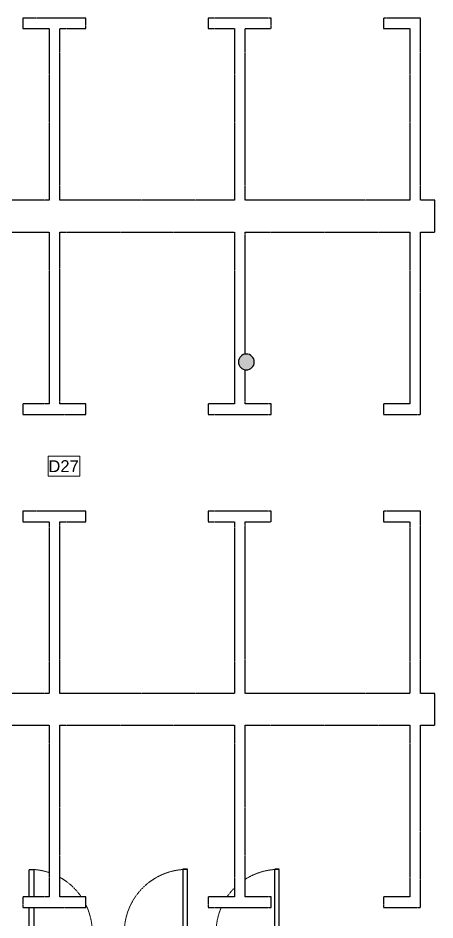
# Model space of a CAD drawing. Header units: inches. Extents: x -1176 to 1507, y -2527 to 978.
# Drawn here: x -820.3 to -663, y 101 to 441.1 of the extents above; entities that cross this region are included whole.
import ezdxf

# ---------------------------------------------------------------- set-up
doc = ezdxf.new("R2010")
doc.units = ezdxf.units.IN
doc.header["$MEASUREMENT"] = 0
doc.linetypes.add('Demolished', pattern=[0.1875, 0.125, -0.0625])
for name, color, linetype, lineweight in [('A-ANNO-KEYN', 231, 'Continuous', 9), ('A-DOOR', 31, 'Continuous', 18), ('A-DOOR-FRAM', 31, 'Continuous', 30), ('A-WALL', 113, 'Continuous', 18), ('S-COLS', 52, 'Continuous', 18)]:
    doc.layers.add(name, color=color, linetype=linetype, lineweight=lineweight)
doc.styles.add('Arial', font='arial.ttf', dxfattribs={"height": 4.5})

# ---------------------------------------------------------------- blocks, each defined once
blk = doc.blocks.new('Single Flush - D2 2_X8_-6963181-3rd Floor Demo')
at = {"layer": 'A-DOOR', "color": 250, "linetype": 'Demolished', "lineweight": 30}
for p, q in [((10.16, -2.5), (11.91, -2.5)), ((10.16, -11.93), (10.16, -2.5)), ((11.91, -2.5), (11.91, -11.93)), ((10.16, -26.31), (10.16, -15.93)), ((11.91, -15.93), (11.91, -26.31)), ((11.91, -26.31), (10.16, -26.31))]:
    blk.add_line(p, q, dxfattribs=at)
at = {"layer": 'A-DOOR', "color": 7, "linetype": 'Demolished', "lineweight": 9}
for start, end in [(179.5, 206.127), (214.4012, 240.951), (251.5369, 270)]:
    blk.add_arc((11.91, -2.5), 23.81, start, end, dxfattribs=at)
at = {"layer": 'A-DOOR-FRAM', "color": 250, "linetype": 'Demolished'}
for p, q in [((-14, 3.25), (-14, -2.5)), ((-14, 3.25), (-12, 3.25)), ((-12, 3.25), (-12, -2.5)), ((12, 3.25), (12, -2.5)), ((12, 3.25), (14, 3.25)), ((14, 3.25), (14, -2.5)), ((-14, -2.5), (-12, -2.5)), ((12, -2.5), (14, -2.5))]:
    blk.add_line(p, q, dxfattribs=at)
blk = doc.blocks.new('Single Flush - D2 2_X8_-6963182-3rd Floor Demo')
at = {"layer": 'A-DOOR', "color": 250, "linetype": 'Demolished', "lineweight": 30}
for p, q in [((10.15625, 26.3125), (10.15625, 2.5)), ((11.90625, 26.3125), (10.15625, 26.3125)), ((11.90625, 2.5), (11.90625, 26.3125)), ((10.15625, 2.5), (11.90625, 2.5))]:
    blk.add_line(p, q, dxfattribs=at)
at = {"layer": 'A-DOOR', "color": 7, "linetype": 'Demolished', "lineweight": 9}
blk.add_arc((11.90625, 2.5), 23.8125, 90, 180.5, dxfattribs=at)
at = {"layer": 'A-DOOR-FRAM', "color": 250, "linetype": 'Demolished'}
for p, q in [((-14, -3.25), (-14, 2.5)), ((-14, 2.5), (-12, 2.5)), ((-12, -3.25), (-12, 2.5)), ((12.000004, -3.25), (12.000004, 2.5)), ((12.000004, 2.5), (14.000004, 2.5)), ((14.000004, -3.25), (14.000004, 2.5)), ((-14, -3.25), (-12, -3.25)), ((12.000004, -3.25), (14.000004, -3.25))]:
    blk.add_line(p, q, dxfattribs=at)
blk = doc.blocks.new('Single Flush - D2 2_X8_-V11-3rd Floor Demo')
at = {"layer": 'A-DOOR', "color": 250, "linetype": 'Demolished', "lineweight": 30}
for p, q in [((10.15625, 26.3125), (10.15625, 2.5)), ((11.90625, 26.3125), (10.15625, 26.3125)), ((11.90625, 2.5), (11.90625, 26.3125)), ((10.15625, 2.5), (11.90625, 2.5))]:
    blk.add_line(p, q, dxfattribs=at)
at = {"layer": 'A-DOOR', "color": 7, "linetype": 'Demolished', "lineweight": 9}
for start, end in [(90, 122.8813759), (135.25, 145.5987875), (156.59131489, 180.5)]:
    blk.add_arc((11.90625, 2.5), 23.8125, start, end, dxfattribs=at)
at = {"layer": 'A-DOOR-FRAM', "color": 250, "linetype": 'Demolished'}
for p, q in [((-14, -3.25), (-14, 2.5)), ((-14, 2.5), (-12, 2.5)), ((-12, -3.25), (-12, 2.5)), ((12.000004, -3.25), (12.000004, 2.5)), ((12.000004, 2.5), (14.000004, 2.5)), ((14.000004, -3.25), (14.000004, 2.5)), ((-14, -3.25), (-12, -3.25)), ((12.000004, -3.25), (14.000004, -3.25))]:
    blk.add_line(p, q, dxfattribs=at)
blk = doc.blocks.new('Concrete-Round-Column - 10_-7020184-3rd Floor Demo')
at = {"layer": 'S-COLS', "lineweight": 9}
blk.add_hatch(color=7, dxfattribs=at).paths.add_polyline_path([(0, -3), (1.15, -2.77), (2.12, -2.12), (2.77, -1.15), (3, 0), (2.77, 1.15), (2.12, 2.12), (1.15, 2.77), (0, 3), (-1.15, 2.77), (-2.12, 2.12), (-2.77, 1.15), (-3, 0), (-2.77, -1.15), (-2.12, -2.12), (-1.15, -2.77)], flags=0)
at = {"layer": 'S-COLS', "color": 8, "lineweight": 30}
for start, end in [(360, 180), (180, 360)]:
    blk.add_arc((0, 0), 3, start, end, dxfattribs=at)
blk = doc.blocks.new('Keynote Tag - Keynote Number - Boxed-135510-3rd Floor Demo')
at = {"layer": 'A-ANNO-KEYN'}
for p, q in [((-0.125, -0.0792), (-0.125, 0.0781)), ((-0.125, 0.0781), (0.125, 0.0781)), ((0.125, 0.0781), (0.125, -0.0792)), ((-0.125, -0.0792), (0.125, -0.0792))]:
    blk.add_line(p, q, dxfattribs=at)

msp = doc.modelspace()

# ---------------------------------------------------------------- linework, layer by layer
at = {"layer": 'A-WALL', "color": 250, "linetype": 'Demolished', "lineweight": 30}
for p, q in [((-794.74, 441.05), (-818.5, 441.05)), ((-818.5, 441.05), (-818.5, 437.05)), ((-794.74, 437.05), (-794.74, 441.05)), ((-724.85, 441.05), (-748.6, 441.05)), ((-748.6, 441.05), (-748.6, 437.05)), ((-724.85, 437.05), (-724.85, 441.05)), ((-668.5, 441.05), (-682.38, 441.05)), ((-682.38, 441.05), (-682.38, 437.05)), ((-668.5, 372.32), (-668.5, 441.05)), ((-818.5, 437.05), (-808.57, 437.05)), ((-808.57, 437.05), (-808.57, 372.32)), ((-804.57, 372.32), (-804.57, 437.05)), ((-804.57, 437.05), (-794.74, 437.05)), ((-748.6, 437.05), (-738.67, 437.05)), ((-738.67, 437.05), (-738.67, 372.32)), ((-734.67, 372.32), (-734.67, 437.05)), ((-734.67, 437.05), (-724.85, 437.05)), ((-682.38, 437.05), (-672.5, 437.05)), ((-672.5, 437.05), (-672.5, 372.32)), ((-808.57, 372.32), (-873.19, 372.32)), ((-738.67, 372.32), (-804.57, 372.32)), ((-672.5, 372.32), (-734.67, 372.32)), ((-663, 372.32), (-668.5, 372.32)), ((-663, 360.32), (-663, 372.32)), ((-873.19, 360.32), (-808.57, 360.32)), ((-808.57, 360.32), (-808.57, 295.6)), ((-804.57, 360.32), (-738.67, 360.32)), ((-804.57, 295.6), (-804.57, 360.32)), ((-738.67, 360.32), (-738.67, 295.6)), ((-734.67, 360.32), (-672.5, 360.32)), ((-734.67, 314.27), (-734.67, 360.32)), ((-672.5, 360.32), (-672.5, 295.6)), ((-668.5, 360.32), (-663, 360.32)), ((-668.5, 291.6), (-668.5, 360.32)), ((-734.67, 295.6), (-734.67, 308.48)), ((-808.57, 295.6), (-818.5, 295.6)), ((-818.5, 295.6), (-818.5, 291.6)), ((-794.74, 295.6), (-804.57, 295.6)), ((-794.74, 291.6), (-794.74, 295.6)), ((-738.67, 295.6), (-748.6, 295.6)), ((-748.6, 295.6), (-748.6, 291.6)), ((-724.85, 295.6), (-734.67, 295.6)), ((-724.85, 291.6), (-724.85, 295.6)), ((-672.5, 295.6), (-682.38, 295.6)), ((-682.38, 295.6), (-682.38, 291.6)), ((-818.5, 291.6), (-794.74, 291.6)), ((-748.6, 291.6), (-724.85, 291.6)), ((-682.38, 291.6), (-668.5, 291.6)), ((-794.74, 255.14), (-818.5, 255.14)), ((-818.5, 255.14), (-818.5, 251.14)), ((-794.74, 251.14), (-794.74, 255.14)), ((-724.85, 255.14), (-748.6, 255.14)), ((-748.6, 255.14), (-748.6, 251.14)), ((-724.85, 251.14), (-724.85, 255.14)), ((-668.5, 255.14), (-682.38, 255.14)), ((-682.38, 255.14), (-682.38, 251.14)), ((-668.5, 186.42), (-668.5, 255.14)), ((-818.5, 251.14), (-808.57, 251.14)), ((-808.57, 251.14), (-808.57, 186.42)), ((-804.57, 186.42), (-804.57, 251.14)), ((-804.57, 251.14), (-794.74, 251.14)), ((-748.6, 251.14), (-738.67, 251.14)), ((-738.67, 251.14), (-738.67, 186.42)), ((-734.67, 186.42), (-734.67, 251.14)), ((-734.67, 251.14), (-724.85, 251.14)), ((-682.38, 251.14), (-672.5, 251.14)), ((-672.5, 251.14), (-672.5, 186.42)), ((-808.57, 186.42), (-873.19, 186.42)), ((-738.67, 186.42), (-804.57, 186.42)), ((-672.5, 186.42), (-734.67, 186.42)), ((-663, 186.42), (-668.5, 186.42)), ((-663, 174.42), (-663, 186.42)), ((-873.19, 174.42), (-808.57, 174.42)), ((-808.57, 174.42), (-808.57, 109.69)), ((-804.57, 174.42), (-738.67, 174.42)), ((-804.57, 109.69), (-804.57, 174.42)), ((-738.67, 174.42), (-738.67, 109.69)), ((-734.67, 174.42), (-672.5, 174.42)), ((-734.67, 109.69), (-734.67, 174.42)), ((-672.5, 174.42), (-672.5, 109.69)), ((-668.5, 174.42), (-663, 174.42)), ((-668.5, 105.69), (-668.5, 174.42)), ((-808.57, 109.69), (-818.5, 109.69)), ((-818.5, 109.69), (-818.5, 105.69)), ((-794.74, 109.69), (-804.57, 109.69)), ((-794.74, 105.69), (-794.74, 109.69)), ((-738.67, 109.69), (-748.6, 109.69)), ((-748.6, 109.69), (-748.6, 105.69)), ((-724.85, 109.69), (-734.67, 109.69)), ((-724.85, 105.69), (-724.85, 109.69)), ((-672.5, 109.69), (-682.38, 109.69)), ((-682.38, 109.69), (-682.38, 105.69)), ((-818.5, 105.69), (-794.74, 105.69)), ((-748.6, 105.69), (-724.85, 105.69)), ((-682.38, 105.69), (-668.5, 105.69))]:
    msp.add_line(p, q, dxfattribs=at)

# ---------------------------------------------------------------- block references
at = {"layer": 'A-ANNO-KEYN', "xscale": 47.99999999999997, "yscale": 47.99999999999997, "zscale": 47.99999999999997}
msp.add_blockref('Keynote Tag - Keynote Number - Boxed-135510-3rd Floor Demo', (-803.01, 272.09), dxfattribs=at)
at = {"layer": 'A-DOOR', "color": 7, "linetype": 'Demolished', "lineweight": 9, "rotation": 180}
msp.add_blockref('Single Flush - D2 2_X8_-6963181-3rd Floor Demo', (-804.2, 93.75), dxfattribs=at)
at = {"layer": 'A-DOOR', "color": 7, "linetype": 'Demolished', "lineweight": 9}
for name, p in [('Single Flush - D2 2_X8_-6963182-3rd Floor Demo', (-768.32, 93.75)), ('Single Flush - D2 2_X8_-V11-3rd Floor Demo', (-733.69, 93.75))]:
    msp.add_blockref(name, p, dxfattribs=at)
at = {"layer": 'S-COLS', "lineweight": 9}
msp.add_blockref('Concrete-Round-Column - 10_-7020184-3rd Floor Demo', (-734.16, 311.37), dxfattribs=at)

# ---------------------------------------------------------------- texts
at = {"layer": 'A-ANNO-KEYN', "insert": (-808.9, 274.32), "char_height": 4.5, "width": 14.0895, "attachment_point": 1, "style": 'Arial'}
msp.add_mtext('D27', dxfattribs=at)

doc.saveas('drawing.dxf')
